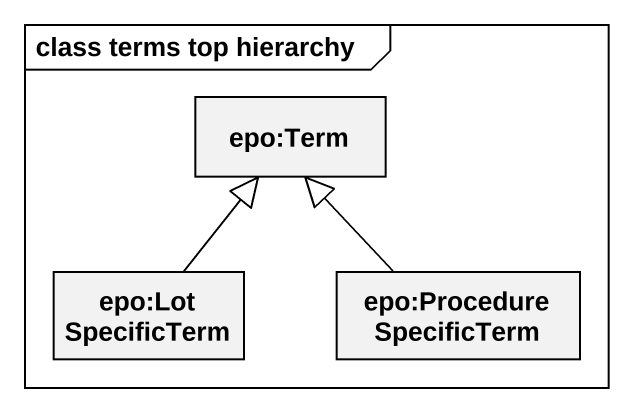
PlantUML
@startuml
mainframe class terms top hierarchy
hide circle
hide empty members
class "epo:Term" as epo_Term
class "epo:LotSpecificTerm" as epo_LotSpecificTerm
class "epo:ProcedureSpecificTerm" as epo_ProcedureSpecificTerm
epo_LotSpecificTerm -up-|> epo_Term
epo_ProcedureSpecificTerm -up-|> epo_Term
@enduml
